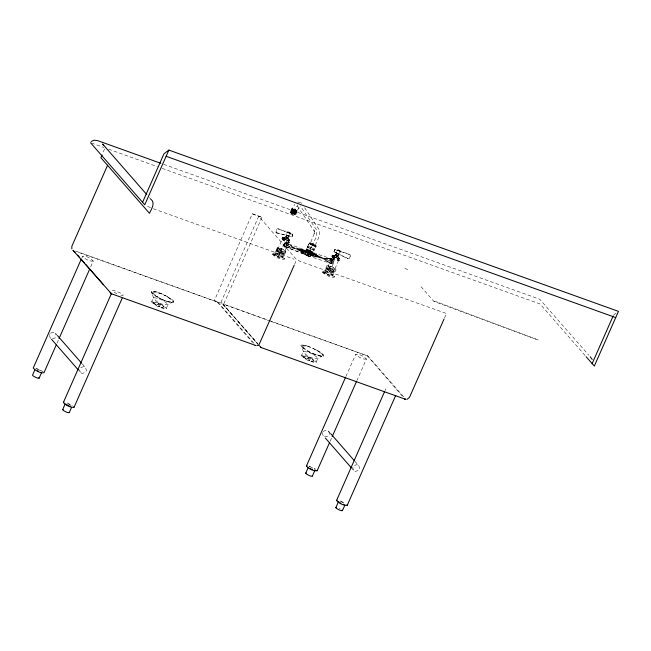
<?xml version="1.0" encoding="UTF-8"?>
<svg xmlns="http://www.w3.org/2000/svg" width="651" height="651" viewBox="0 0 651 651"><rect width="100%" height="100%" fill="white"/><g stroke="black" fill="none" stroke-linecap="round" stroke-linejoin="round"><path stroke-width="0.49" stroke-dasharray="3.25 2.44" d="M331.18 263.541C325.378 258.618 316.614 256.087 309.681 256.518C311.154 255.697 311.739 253.605 311.52 252.002M317.582 257.194L317.989 256.079L310.869 252.092L317.9 255.973L310.739 252.93L312.163 253.304L312.13 254.793L311.495 255.607L309.974 255.192M284.666 245.875C285.464 244.499 284.593 241.952 286.269 242.188M286.643 243.515L286.269 245.15A2.051 0.732 -70.3 0 1 285.813 246.168L284.357 247.437A3.947 1.408 -70.3 0 1 283.95 246.957L284.446 243.555L285.065 242.587L285.74 243.149M306.222 251.717L305.148 253.402L305.628 251.213L307.256 251.701L302.87 250.407M333.174 260.66L333.117 261.279M333.166 260.97L332.905 259.692L333.694 259.253M314.23 233.253L314.181 230.95M331.139 261.914L331.099 262.801M314.132 233.872L314.254 233.107M307.516 250.969L299.908 249.61L299.46 250.733L306.255 252.995L306.491 253.963L305.303 253.451M290.379 212.096L290.346 212.259A3.792 1.253 27.4 0 0 290.598 212.91C292.657 215.457 296.465 216.303 297.393 211.705A4.321 1.326 26.8 0 0 297.076 210.981L294.903 209.264A2.921 0.895 26.8 0 0 293.495 208.645L291.607 208.556L290.379 212.096L292.389 212.128L294.895 213.967A3.792 1.253 27.4 0 1 295.147 214.61L295.025 214.911M294.651 214.513L296.701 211.062L294.439 209.28L292.161 208.898L290.834 212.649L292.429 214.195L294.301 214.74L299.615 206.928L298.516 207.124L297.572 206.505L314.197 230.967M291.502 208.702L291.461 208.881A4.321 1.326 26.8 0 0 291.778 209.606L293.951 211.323A2.921 0.895 26.8 0 0 295.359 211.941L297.352 211.884M292.039 209.158L290.834 212.649L292.071 209.012L294.675 204.398M286.375 244.784L286.326 242.701M314.148 233.766L310.234 243.612A3.499 0.635 23.8 0 0 310.641 244.052L312.211 244.996M331.156 261.938C331.408 257.926 337.226 259.537 329.211 258.667L334.427 259.472L334.801 260.831L330.757 259.822L333.996 260.506L333.694 262.15A2.352 0.838 -70.3 0 1 333.182 263.321L331.709 264.42A3.947 1.408 -70.3 0 1 331.302 263.948L331.473 261.368L332.783 259.619M104.477 148.916L102.508 154.035M290.126 232.871L290.509 233.131A2.433 0.448 23.8 0 1 290.753 233.424L288.743 236.484L287.05 235.906L286.513 235.41L287.368 231.919L288.434 232.057M335.81 254.858L337.332 249.862L338.113 249.886M292.071 209.012L290.818 212.486L292.502 208.776L291.388 212.12L292.747 208.776L291.624 212.136L292.161 212.275L294.065 209.109L292.462 212.381L294.439 209.28L292.763 212.519L294.805 209.467L293.064 212.682L295.172 209.679L293.357 212.853L295.521 209.907L293.894 213.251L295.839 210.143L294.122 213.455L296.124 210.379L294.317 213.666L296.36 210.615L294.472 213.862L296.555 210.843L294.586 214.057L296.701 211.062L294.651 214.228L296.783 211.258L294.675 214.382L292.161 212.275L293.031 208.808L291.624 212.136L290.842 212.356M152.57 292.698L152.725 292.128C159.902 292.177 167.649 296.034 172.58 301.218L172.425 301.787C166.363 308.875 151.431 301.698 152.57 292.698C157.509 297.873 165.248 301.738 172.425 301.787M151.748 301.559L151.634 301.974C155.255 305.783 160.952 308.615 166.217 308.647L167.999 304.44C164.377 300.64 158.689 297.8 153.416 297.767L151.748 301.559C157.013 301.592 162.709 304.432 166.331 308.232L166.217 308.647M153.302 298.182L153.416 297.767M272.802 253.947L272.712 254.281C275.552 257.267 280.02 259.489 284.161 259.521L284.658 258.26C281.818 255.273 277.35 253.044 273.208 253.019L272.614 254.069A4.712 0.863 23.8 0 0 273.371 254.997L276.48 256.649L279.198 257.137A4.712 0.863 23.8 0 0 278.433 256.209L272.802 253.947C276.935 253.98 281.403 256.201 284.251 259.188L284.161 259.521M273.208 253.019L273.119 253.345C275.967 256.331 280.435 258.561 284.568 258.585M276.944 251.262L279.572 253.369L283.437 254.443L289.581 240.439L286.904 238.526L283.039 237.444L276.944 251.262L280.809 252.336L283.437 254.443M283.039 237.444L285.667 239.552L289.532 240.626M302.438 346.462L302.585 345.893C309.762 345.941 317.509 349.799 322.44 354.982L322.286 355.552C316.223 362.64 301.291 355.462 302.438 346.462C307.37 351.638 315.108 355.503 322.286 355.552M322.733 271.866L322.644 272.191C325.492 275.178 329.959 277.407 334.101 277.432L334.598 276.179C331.75 273.192 327.282 270.962 323.148 270.938L322.562 271.996A4.712 0.863 23.8 0 0 323.327 272.924L326.436 274.576L329.154 275.056A4.712 0.863 23.8 0 0 328.389 274.128L322.75 271.874C326.875 271.89 331.343 274.128 334.183 277.106L334.101 277.432M323.148 270.938L323.059 271.264C325.907 274.25 330.374 276.48 334.508 276.504M301.608 355.324L301.494 355.739C305.116 359.547 310.812 362.379 316.077 362.412L317.859 358.205C314.238 354.404 308.55 351.564 303.276 351.532L301.608 355.324C306.873 355.356 312.57 358.196 316.191 361.997L316.077 362.412M303.163 351.947L303.276 351.532M326.883 269.18L329.504 271.288L333.377 272.362L339.521 258.357L336.844 256.437L332.978 255.363L326.883 269.18L330.749 270.255L333.377 272.362M332.978 255.363L335.599 257.47L339.472 258.545M333.035 261.572L332.962 261.905A1.75 0.627 -70.3 0 1 332.571 262.768L332.417 263.012M291.86 213.821L293.015 210.444L292.071 209.329L290.907 212.82L292.153 209.524L291.021 213.007L292.299 209.744L291.371 213.414L292.73 210.208L291.599 213.626L293.015 210.444L296.351 211.811L294.301 214.74L296.107 211.811L294.097 214.757L295.823 211.787L293.87 214.732L295.155 211.608L293.031 214.488L294.789 211.477L292.429 214.195L294.049 211.119L292.136 214.016L293.332 210.68M291.03 212.177L292.307 208.825M307.321 251.734L306.873 252.832L307.345 251.766L306.792 251.595L307.321 251.734L306.873 252.832L285.301 244.8M312.163 253.304L312.195 254.614L312.195 253.337L310.828 252.995L310.356 254.061L332.116 261.58M81.684 258.195C83.336 252.987 90.839 258.772 93.239 261.027L90.383 267.488M56.987 343.207L58.623 339.513M261.93 217.369L223.749 303.936L214.382 300.575L252.303 213.707L261.93 217.369L252.564 214.008M276.496 249.602L277.456 247.429L281.305 248.519L285.407 250.847L285.659 252.075L284.707 254.248L280.858 253.158L276.756 250.83L276.496 249.602L280.345 250.692L284.446 253.019L284.707 254.248M276.13 250.863C271.939 255.314 279.751 257.568 282.949 257.796L284.251 254.842L282.892 253.288L278.831 251.302L276.13 250.863L279.417 253.499L284.251 254.842M281.842 238.616L282.526 237.062L285.504 237.745L289.264 239.723L290.045 241.016L289.361 242.563L286.383 241.887L282.624 239.91L281.842 238.616L284.821 239.299L288.58 241.269L289.361 242.563M276.756 250.83L277.708 248.658L277.456 247.429M282.624 239.91L283.307 238.356L282.526 237.062M284.821 239.299L285.504 237.745M280.345 250.692L281.305 248.519M278.27 256.657L283.746 244.247L333.89 262.239L328.413 274.649M278.482 256.738L283.958 244.32M280.858 253.158L281.81 250.985L285.659 252.075M286.383 241.887L287.067 240.333L290.045 241.016M288.58 241.269L289.264 239.723M291.982 236.899L292.69 234.222L278.311 228.753A1.237 1.131 -41.1 0 0 276.699 229.437L275.926 231.227A1.326 1.212 -41.1 0 0 276.708 232.838L291.982 236.899L292.69 234.222M284.446 253.019L285.407 250.847M294.586 264.355L296.539 259.594L258.699 216.27L221.446 301.291L222.186 303.423L257.959 344.355M310.405 251.131L310.551 251.205A7.332 6.795 -51.8 0 1 311.365 251.717L310.356 254.061L310.852 253.027L311.341 253.247L310.852 253.027M315.084 245.704L315.068 245.598A3.499 0.635 23.8 0 0 314.661 245.158L311.609 243.588L310.258 243.564A3.499 0.627 25.1 0 0 310.665 244.003L313.343 245.492L315.084 245.704C317.078 240.756 320.805 235.223 319.185 229.583M325.964 267.911L326.916 265.738L328.853 265.575L333.426 267.504L336.071 269.595L335.119 271.768L333.19 271.931L328.609 270.002L325.964 267.911L327.892 267.748L332.466 269.677L335.119 271.768M326.07 268.782C321.879 273.225 329.691 275.479 332.889 275.707L334.183 272.761L332.832 271.207L328.771 269.221L326.07 268.782L329.349 271.418L334.183 272.761M331.579 256.697L332.262 255.143L334.419 255.298L338.382 257.104L340.18 258.764L339.496 260.31L337.34 260.164L333.377 258.357L331.579 256.697L333.735 256.844L337.698 258.65L339.496 260.31M333.825 251.668L334.85 249.349L349.457 254.281A1.237 1.131 -41.1 0 1 350.108 255.778L349.31 257.552A1.326 1.212 -41.1 0 1 347.512 258.244L333.825 251.668L338.642 254.305L340.717 251.392M334.142 252.027L334.85 249.349M327.892 267.748L328.853 265.575M333.735 256.844L334.419 255.298M333.377 258.357L334.061 256.803L332.262 255.143M328.609 270.002L329.569 267.83L326.916 265.738M337.747 255.591L338.024 255.949L338.748 254.142L336.534 253.263L347.821 258.618L347.504 258.252M332.466 269.677L333.426 267.504M337.698 258.65L338.382 257.104M337.34 260.164L338.024 258.61L340.18 258.764M333.19 271.931L334.142 269.758L336.071 269.595M345.909 376.522L355.682 354.356C359.197 353.639 363.917 356.357 366.423 359.035L357.057 380.274M330.171 441.215L332.213 436.601M384.993 390.681L385.807 388.834M444.446 318.119L446.472 313.522L300.314 261.458L296.539 259.594M292.161 212.275L293.699 208.979M307.427 246.989L309.534 242.595L313.066 243.865L316.207 245.891L314.099 250.285L310.568 249.016L307.427 246.989L307.817 246.241L311.349 247.51L314.49 249.536L314.099 250.285M315.922 246.159L314.514 246.135A3.084 0.545 25.1 0 1 313.082 245.598L309.957 243.791A4.744 0.846 25.1 0 1 309.404 243.189L310.787 243.075A3.084 0.545 25.1 0 1 312.22 243.612L315.344 245.419A4.744 0.846 25.1 0 1 315.898 246.021L312.903 252.58L311.544 252.45A3.084 0.545 25.1 0 1 310.12 251.913L306.987 250.106A4.744 0.846 25.1 0 1 306.442 249.504L309.534 242.595M307.191 249.74C302.593 252.954 312.83 257.902 312.154 252.002A3.613 0.643 25.1 0 0 311.731 251.538L309.355 250.163A2.352 0.415 25.1 0 0 308.265 249.756L307.207 249.838A3.613 0.643 25.1 0 0 307.63 250.301L310.014 251.677A2.352 0.415 25.1 0 0 311.097 252.083L312.179 252.108M310.568 249.016L313.066 243.865M93.239 261.027C89.724 261.751 85.004 259.033 82.498 256.348M366.423 359.035C362.908 359.751 358.188 357.041 355.682 354.356M316.207 245.891L315.816 246.639L312.285 245.37L309.144 243.344M306.409 249.366L307.825 249.398A3.084 0.545 25.1 0 1 309.249 249.927L312.374 251.734A4.744 0.846 25.1 0 1 312.928 252.344L312.952 252.474M293.634 211.713L297.743 204.984M293.634 213.048L295.521 209.907M293.324 214.602L295.155 211.608M337.853 255.672L338.325 256.103L337.682 255.949M332.563 262.752L331.611 263.59M294.455 214.7L296.547 211.77M287.384 237.42C288.914 237.648 290.2 241.521 287.775 240.3A2.677 0.488 23.8 0 1 286.497 239.837L283.82 238.315A4.134 0.749 23.8 0 1 283.405 237.818L285.626 236.761L286.367 236.988M288.385 238.144L287.392 237.932M306.092 251.164L305.164 252.108L306.092 251.164L307.345 251.766M331.204 261.596L331.408 260.978M285.447 246.696L284.544 247.128A3.434 1.229 -70.3 0 1 284.186 246.713L284.341 244.45A2.051 0.732 -70.3 0 1 284.788 243.433L286.066 242.481L291.851 246.208L286.131 243.043L309.388 251.62L309.648 253.744A2.742 0.976 -70.3 0 1 308.908 255.29L307.874 256.185A3.117 1.115 -70.3 0 1 307.272 255.485L307.589 253.166L305.946 252.572M332.01 259.993L332.653 259.603M310.299 255.046C311.723 253.247 316.964 259.521 317.859 255.965L310.975 252.214L316.256 255.168L315.711 256.388L312.846 255.737L313.644 253.768L310.918 252.149L315.222 254.484L311.064 252.01L316.223 255.062L312.911 253.044L313.847 253.849L313.741 255.387A1.392 0.496 -70.3 0 1 313.44 256.079L312.57 256.73A2.327 0.83 -70.3 0 1 312.334 256.445L312.431 254.915A1.392 0.496 -70.3 0 1 312.74 254.224L313.603 253.573L317.151 255.558L310.869 252.092L313.701 253.63M331.685 260.416L332.213 259.839M308.761 251.099L309.909 251.172L309.567 253.963A1.798 0.643 -70.3 0 1 309.168 254.858L308.013 255.672L284.935 246.696L291.298 247.901L284.699 247.152M309.371 250.733A7.242 6.616 79.1 0 1 311.048 251.628L310.503 251.953L307.003 250.7M301.535 249.854L304.245 250.472L303.504 251.319L303.594 252.458L301.047 251.188L301.323 249.919L307.744 250.7L304.212 250.253M613.543 315.1L617.75 311.902M50.721 333.109L53.227 332.246A3.646 3.336 -41.1 0 1 55.506 333.312L56.816 334.817M80.838 367.579L83.344 366.716A3.646 3.336 -41.1 0 1 85.631 367.791L86.355 370.159A3.361 3.084 -41.1 0 1 85.094 372.453L82.587 373.316A3.646 3.336 -41.1 0 1 80.309 372.242L78.999 370.745M285.333 246.908L285.822 246.33A2.352 0.838 -70.3 0 0 286.342 245.167M308.175 255.648L309.038 254.777A1.872 0.667 -70.3 0 0 309.445 253.849L309.648 251.994M310.25 243.433L314.636 245.207A3.499 0.627 25.1 0 1 315.043 245.655L312.968 245.337M336.152 254.866L333.377 255.778A4.134 0.749 23.8 0 0 333.841 256.291L336.575 257.804A2.677 0.488 23.8 0 0 337.828 258.252L339.106 258.26L338.357 256.055M335.566 254.687L336.087 255.225M336.836 253.312C340.424 254.338 336.657 254.704 336.77 253.166M290.582 233.53L290.134 233.481M283.47 237.631L284.764 237.77A2.677 0.488 23.8 0 1 286.041 238.233L288.719 239.755A4.134 0.749 23.8 0 1 289.134 240.252M257.91 344.176L222.772 303.96L268.302 320.186M297.67 202.103L300.705 202.551M307.825 250.611L305.392 250.399M299.46 250.733L290.37 247.307L285.065 246.713M304.107 250.326L303.382 250.969A1.335 0.48 -70.3 0 0 303.081 251.636L302.984 253.117A2.246 0.797 -70.3 0 0 303.22 253.385L304.05 252.759A1.335 0.48 -70.3 0 0 304.342 252.092L304.212 250.342L307.744 250.7M301.136 251.221L301.641 249.976L307.492 251.123L299.908 249.61M287.498 231.854L288.206 231.984M340.457 251.457L339.472 251.213M333.532 255.517L334.63 255.664A2.677 0.488 23.8 0 1 335.892 256.112L338.626 257.625A4.134 0.749 23.8 0 1 339.09 258.146M52.471 338.837L54.977 337.975A3.361 3.084 -41.1 0 0 56.23 335.688L55.506 333.312M285.992 236.907L286.407 237.566M288.084 238.095L287.685 237.599M332.596 259.236C325.215 259.879 318.225 256.087 311.992 252.498L315.06 254.842L317.9 255.973M305.905 255.208L309.38 256.527M306.198 255.29L309.689 256.551L306.043 255.282M309.225 256.51L309.689 256.551M332.742 259.261L309.258 251.408L308.094 252.279A1.872 0.667 -70.3 0 0 307.687 253.206L307.549 255.273A3.133 1.123 -70.3 0 0 307.866 255.648L299.289 250.399L299.818 249.504L306.515 250.708M302.935 250.472L305.229 250.684M333.279 259.049L325.695 258.187L329.935 258.87L326.826 258.357M286.098 236.923L286.652 235.239L288.922 236.378M253.947 343.272L218.126 302.292L76.631 251.677M433.875 301.389L436.194 301.682L538.271 340.009L433.875 301.389L419.765 285.236M304.286 250.334L307.671 250.79L301.918 249.943L307.386 251.001L300.257 249.162M325.695 258.187L329.829 258.805M325.622 258.203L326.737 258.382M308.997 466.759L309.559 466.848A3.109 0.57 23.8 0 1 310.267 467.044M330.488 258.854L334.427 259.472M309.388 251.62L308.273 252.458A1.798 0.643 -70.3 0 0 307.874 253.353L307.736 255.338A3.019 1.082 -70.3 0 0 308.053 255.705M312.098 253.263L311.145 255.404M331.619 263.614L331.082 262.776M276.708 232.855L291.664 236.541M335.786 254.687L336.29 254.899M299.818 249.504C303.83 250.676 308.891 249.545 312.301 252.645M284.78 244.947L284.113 244.377L284.878 244.63L284.267 243.954L284.983 244.32M306.084 345.64L301.356 345.299L301.779 346.902L305.05 349.522M120.826 295.53C131.738 296.4 99.839 284.21 118.165 294.545M335.94 254.72L337.413 255.298M305.148 250.586L292.73 246.859L286.245 243.108M338.081 249.862L338.577 250.041M289.947 233.449L288.938 233.042M286.204 236.85L286.407 236.915M308.704 346.487L303.691 344.997L301.087 345.16L300.908 345.811C306.629 351.703 315.523 356.243 323.791 356.284L323.352 354.64L319.991 351.939L308.639 346.373M166.225 301.169L171.042 302.503L173.573 302.357L173.15 300.754L169.887 298.134M35.756 368.051L43.153 371.754M308.94 466.059L315.442 469.102M335.167 249.707L349.774 254.639A1.237 1.131 -41.1 0 1 350.425 256.136L349.628 257.918A1.326 1.212 -41.1 0 1 347.829 258.602M307.866 255.648L331.318 263.614L325.061 260.14L331.546 264.33M336.404 254.907L336.958 255.151M337.519 255.989L336.876 255.664M308.745 253.426L310.226 253.955M312.203 252.531L311.324 251.685L307.191 250.529A7.161 5.778 51.2 0 1 308.981 250.912M311.544 252.027A7.275 6.128 -17 0 0 308.037 250.773L311.593 252.254M311.617 252.539L308.118 251.286A7.202 4.826 -0.5 0 1 311.381 252.393M308.11 251.603L311.609 252.857M308.078 251.953L311.577 253.206M163.702 164.329L539.744 299.24L588.878 355.267M91.417 143.017L103.851 147.476M108.636 149.193L157.42 166.697M162.205 168.406L540.045 303.96L585.469 355.951M308.013 252.319L311.512 253.573M307.923 252.702L311.422 253.963M307.321 254.175L310.82 255.428M153.302 208.719L294.065 259.22M75.54 251.026L218.085 302.267M269.254 320.528L367.945 356.024M270.344 321.171L223.293 304.041M271.296 321.513L367.986 356.056L403.807 397.037M284.121 244.361L284.878 244.63M288.409 232.033L288.93 232.244M404.849 268.261L408.625 270.124M150.454 207.693L146.678 205.83M217.361 302.162L252.425 342.328M278.628 229.119L293.007 234.58M285.203 246.688L308.192 255.729M161.717 293.853L154.035 291.379L151.496 291.534L151.325 292.169L153.237 294.358M313.212 353.802L320.902 356.268L322.514 356.39L323.604 355.479L319.747 351.898L314.506 348.952M163.352 300.038L169.065 302.162L173.931 302.52L173.491 300.876L172.141 299.615L164.646 295.188M338.561 250.025L340.432 251.026M339.488 251.229L337.617 250.228A2.433 0.448 23.8 0 1 337.34 249.927M340.343 500.961L344.428 502.873M67.151 402.953L72.383 405.565M287.294 237.973L286.863 237.721M312.586 245.175L313.343 245.484M329.569 267.83L334.142 269.758M337.088 255.827L336.64 255.623M309.99 250.936L310.608 251.27A7.348 6.73 -40.6 0 1 311.414 251.774M285.586 243.336L284.861 242.847L285.26 243.759M288.93 232.228L289.459 232.472M286.839 237.086L287.701 237.517M334.061 256.803L338.024 258.61M155.019 295.733L163.417 300.135M288.93 233.058L288.417 232.798M311.935 467.695L312.789 468.11M339.326 508.374L340.172 508.789M38.751 369.687L41.037 370.964M339.342 250.375L339.83 250.635M337.137 255.233L337.617 255.412M289.443 232.48L290.167 232.879M307.402 351.019L310.267 352.525M167.608 296.653C162.514 294.309 157.013 290.688 151.227 291.396L151.659 293.04L153.018 294.301L160.423 298.695M283.307 238.356L287.067 240.333M310.975 252.214L315.271 254.574M310.869 252.092L316.174 255.005L315.662 256.38M337.308 255.322L337.804 255.526M336.217 255.404L335.721 255.07M343.687 503.02L342.06 502.173A3.109 0.57 23.8 0 0 340.392 501.514M288.434 232.798L287.62 232.277A2.433 0.448 23.8 0 1 287.376 231.984M277.708 248.658L281.81 250.985M309.258 251.408L309.705 251.978M286.35 242.945L286.53 245.248A1.75 0.627 -70.3 0 1 286.147 246.119M302.219 252.328L301.136 251.693L305.856 254.81L300.054 251.009M285.065 246.932L284.658 246.119M331.53 274.152C336.16 277.904 326.802 270.238 324.768 271.727L326.127 273.282M281.59 256.242C286.22 259.993 276.862 252.328 274.828 253.817L276.187 255.371M302.145 252.287L305.791 255.078M286.367 237.452L285.52 236.818M222.772 303.96L258.008 343.809M71.162 405.443L68.876 404.165A3.109 0.57 23.8 0 0 68.013 403.799M314.164 253.8L311.219 251.88L313.261 253.272M313.18 253.174L311.219 251.88L314.238 253.882M337.617 255.501L338.219 255.835M284.446 243.555L285.114 244.035M301.047 202.795L301.6 203.364M288.605 236.02L288.084 237.957M402.285 396.093L367.188 355.666M149.429 197.603L150.772 199.133M323.287 431.776A3.361 3.084 -41.1 0 1 323.905 431.117L326.411 430.254A3.646 3.336 -41.1 0 1 328.69 431.32L330 432.825M354.885 461.299L358.815 465.799L359.539 468.167A3.361 3.084 -41.1 0 1 358.278 470.453L355.772 471.316A3.646 3.336 -41.1 0 1 353.493 470.25L352.183 468.753M322.855 432.557A3.361 3.084 -41.1 0 0 322.644 433.403L322.904 435.071L324.678 437.277M82.36 364.039L85.631 367.791M304.326 250.537L304.359 250.57A188.57 172.751 -41.1 0 1 293.471 247.722M284.853 242.864L285.415 243.523M309.9 251.123C310.47 245.63 318.982 237.013 316.337 229.583L300.233 205.887M304.627 207.742L319.291 229.893M328.69 431.32L329.414 433.696A3.361 3.084 -41.1 0 1 328.161 435.983L325.655 436.845A3.646 3.336 -41.1 0 1 323.368 435.779M353.493 470.25L352.769 467.874A3.361 3.084 -41.1 0 1 354.022 465.587L356.528 464.724A3.646 3.336 -41.1 0 1 358.815 465.799M80.309 372.242L79.585 369.866M286.334 242.262L286.513 243.075M340.66 251.302L340.668 251.367A2.36 0.431 23.8 0 0 340.392 251.009M49.46 335.395L50.184 337.771A3.646 3.336 -41.1 0 0 50.827 338.325M49.671 334.549A3.361 3.084 -41.1 0 1 50.103 333.768M36.375 368.84A3.109 0.57 23.8 0 1 37.896 369.329M314.221 468.972A4.712 0.863 23.8 0 1 314.718 469.363M309.184 250.79A7.21 6.274 62.4 0 0 307.378 250.423L311.455 251.839A7.251 6.502 -31.1 0 0 308.908 250.716M324.035 258.593A195.829 179.391 -41.1 0 1 313.611 253.735M307.89 250.521A7.348 6.73 -40.6 0 1 308.843 250.643L308.786 250.578A7.332 6.795 -51.8 0 0 307.842 250.456M308.094 251.009A7.242 5.55 -7.4 0 1 309.974 251.432A7.226 5.534 -7.4 0 1 311.349 252.092M307.703 250.383A7.275 6.787 -77.5 0 1 311.219 251.636M308.558 252.905A6.998 1.147 16.1 0 1 310.641 253.638M308.338 252.409A7.047 2.132 12.8 0 1 311.015 253.345M308.403 252.027A7.096 3.084 9.1 0 1 311.341 253.076M308.444 251.668A7.137 3.987 4.8 0 1 311.373 252.718M277.025 233.204A1.326 1.212 -41.1 0 1 276.227 231.585L277.025 229.811A1.237 1.131 -41.1 0 1 278.628 229.128M152.985 302.17L153.888 303.032L156.435 302.845L152.985 302.17M153.848 303.561L159.943 306.898L153.848 303.561M157.428 304.342L160.537 305.864L157.428 304.342M158.022 303.309L164.117 306.654L158.071 303.293M161.538 307.329L163.596 308.126L165.069 307.695L164.076 307.174L161.538 307.329M277.359 250.334C283.787 256.624 287.246 251.986 277.359 250.334M278.311 248.161C284.747 254.451 288.206 249.813 278.311 248.161M282.355 238.998C288.792 245.289 292.242 240.65 282.355 238.998M302.845 355.926L303.748 356.797L306.295 356.61L302.845 355.926M327.29 268.245C333.727 274.543 337.185 269.905 327.29 268.245M303.708 357.326L309.803 360.662L303.748 357.309M328.25 266.072C334.687 272.37 338.146 267.732 328.25 266.072M332.287 256.917C338.723 263.207 342.182 258.569 332.287 256.917M307.288 358.107L310.397 359.629L307.288 358.107M307.882 357.074L313.977 360.418L307.931 357.057M311.398 361.093L313.465 361.891L314.929 361.46L313.937 360.939L311.398 361.093M307.72 246.599L307.695 246.835A4.744 0.846 25.1 0 0 308.24 247.437L311.373 249.243A3.084 0.545 25.1 0 0 312.797 249.781L314.181 249.667A4.744 0.846 25.1 0 0 313.627 249.064L310.503 247.258A3.084 0.545 25.1 0 0 309.079 246.729L307.72 246.599M338.227 250.236L339.838 250.993L338.26 250.22M288.271 232.301L289.874 233.082L288.312 232.293M286.595 235.361L288.792 236.362L286.676 235.361M305.034 251.164L302.959 250.521L305.034 251.164M314.295 231.276L314.059 230.625L314.295 231.276"/><path stroke-width="0.98" d="M102.109 154.954L100.889 157.721L149.461 213.308C151.341 209.134 155.735 202.966 150.772 199.133M107.61 165.199L71.87 246.241L71.838 248.853M56.173 345.054L43.959 372.763C40.443 373.479 35.724 370.761 33.217 368.084L81.277 259.122M41.501 372.811L39.15 378.133L38.067 378.207A3.109 0.57 23.8 0 1 35.691 377.36L33.404 376.083A4.712 0.863 23.8 0 1 32.55 375.122L34.894 369.801M59.029 338.593L89.569 269.335M142.569 202.298L163.954 153.807L168.869 150.08L618.45 311.373L594.322 366.074L586.136 356.715M168.869 150.08L144.742 204.788L90.465 142.667M122.144 298.272L74.084 407.233C70.568 407.949 65.849 405.239 63.342 402.554L111.402 293.593M71.626 407.282L69.275 412.604L68.192 412.685A3.109 0.57 23.8 0 1 65.808 411.831L63.521 410.553A4.712 0.863 23.8 0 1 62.675 409.601L65.019 404.279M294.179 265.282L259.188 344.314M329.357 443.062L317.143 470.771C313.627 471.487 308.908 468.769 306.401 466.092L345.502 377.442M315.076 469.932L312.334 476.141L311.251 476.215A3.109 0.57 23.8 0 1 308.875 475.368L306.588 474.091A4.712 0.863 23.8 0 1 305.734 473.131L308.078 467.809M332.213 436.601L356.65 381.193M395.735 395.352L347.268 505.241C343.752 505.957 339.033 503.247 336.526 500.562L384.586 391.601M344.81 505.29L342.459 510.612L341.376 510.693A3.109 0.57 23.8 0 1 338.992 509.839L336.713 508.561A4.712 0.863 23.8 0 1 335.859 507.609L338.593 501.4M444.039 319.047L409.512 397.322L407.087 399.323M592.15 363.592L613.136 316.012M63.342 402.554L63.977 402.18M306.401 466.092L307.036 465.709M336.526 500.562L337.161 500.188M62.675 409.601L63.196 409.43M305.734 473.131L306.255 472.968M335.859 507.609L336.38 507.438M91.27 141.495L94.037 140.225L97.683 140.64L160.83 163.303M258.121 345.217L257.291 345.551M110.784 293.528L255.933 345.551M405.793 399.389L261.303 347.61L258.569 344.932M111.541 293.886L72.945 250.244L75.036 252.157M261.409 347.65L260.612 347.26M255.892 345.624L255.013 345.347M404.873 399.112L405.825 399.356M404.946 399.136L405.378 399.283M166.127 156.289L615.716 317.582M111.744 293.959L110.133 292.323M37.579 370.736L38.425 371.151M68.55 405.63L66.923 404.776M309.982 468.313L310.763 468.744M340.107 502.784L340.888 503.223M590.213 356.789L592.239 359.49M146.76 194.543L102.646 144.058L103.704 145.661M330.659 433.574L354.234 460.55M325.329 438.025L351.524 468.004M77.681 255.184L79.666 257.462M81.66 259.733L84.304 262.768M85.631 264.282L103.509 284.739M57.475 335.566L81.701 363.291M51.494 339.269L78.34 369.996M347.04 504.802L347.268 505.241M316.915 470.331L317.143 470.771M73.856 406.794L74.084 407.233M342.1 510.042A4.712 0.863 23.8 0 1 342.459 510.612M312.268 475.897A4.712 0.863 23.8 0 1 312.334 476.141M70.218 406.281A3.109 0.57 23.8 0 1 69.413 405.988M66.264 404.352A4.712 0.863 23.8 0 1 65.775 403.962M338.959 501.962A4.712 0.863 23.8 0 1 338.666 501.636M38.791 377.564A4.712 0.863 23.8 0 1 39.15 378.133M69.209 412.368A4.712 0.863 23.8 0 1 69.275 412.604M312.472 469.526A3.109 0.57 23.8 0 1 311.609 469.159M344.119 504.484A3.109 0.57 23.8 0 1 343.402 504.289"/></g></svg>
